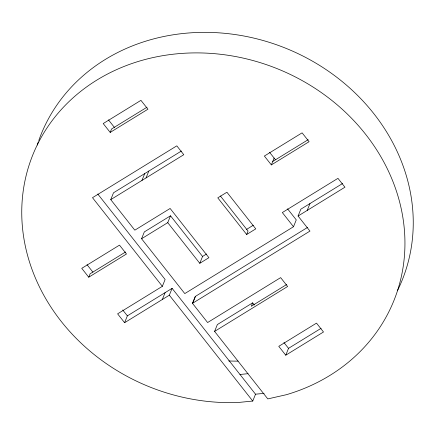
<?xml version="1.0" encoding="UTF-8"?>
<svg xmlns="http://www.w3.org/2000/svg" width="435" height="435" viewBox="0 0 435 435"><rect width="100%" height="100%" fill="white"/><g stroke="black" fill="none" stroke-linecap="round" stroke-linejoin="round"><path stroke-width="0.65" d="M110.191 132.414L147.933 109.207L140.945 100.344L103.209 123.551L110.191 132.414L111.577 128.988L147.03 107.189M199.785 263.305L202.552 256.46L170.515 215.803L167.747 222.649L199.785 263.305L208.92 257.694L170.128 208.468L134.823 230.175L110.746 199.627L113.513 192.781L181.411 151.027M88.74 277.204L126.482 253.991L119.494 245.128L81.753 268.335L88.74 277.204L90.121 273.778L125.574 251.979M141.951 180.433L144.719 173.587M146.051 177.915L148.814 171.069M287.578 208.854L296.268 219.887L293.505 226.733L184.788 293.587L141.576 238.744L144.338 231.898L170.515 215.803M97.777 194.026L165.121 279.482L162.353 286.328L117.613 313.842L124.6 322.705L127.363 315.859L172.102 288.345L255.524 394.202L264.121 393.354M162.337 299.497L165.104 292.652M124.6 322.705L169.335 295.191L172.102 288.345M255.524 394.202L252.757 401.048L238.086 402.5A194.695 171.428 22 0 1 30.7 160.428A194.695 171.428 22 0 1 342.997 109.963A194.695 171.428 22 0 1 286.42 394.692L267.791 398.911L214.591 331.405L287.638 286.486L280.651 277.622L207.609 322.542L192.471 303.336L195.239 296.491L307.518 227.445M192.716 303.184L195.484 296.338M271.348 164.908L309.089 141.701L302.102 132.838L264.366 156.045L271.348 164.908L274.115 158.063M246.656 234.487L255.785 228.87L226.912 192.232L217.783 197.849L246.656 234.487L248.037 231.061L220.42 196.016M214.591 331.405L217.359 324.559L252.664 302.847L254.334 304.962M252.664 302.847L251.278 306.273L286.73 284.474M192.471 303.336L309.954 231.094L298.078 216.026L300.841 209.181L342.568 183.521M307.208 210.409L309.976 203.564M285.757 355.199L323.493 331.992L316.511 323.123L278.77 346.331L285.757 355.199L288.519 348.348L321.112 328.305M110.746 199.627L183.787 154.708L176.806 145.845L92.497 197.686L162.353 286.328M141.576 238.744L167.747 222.649M272.734 161.483L308.187 139.684M202.552 256.46L206.592 253.975M246.427 229.479L253.355 225.221M298.078 216.026L344.944 187.202L337.962 178.339L282.326 212.552L293.505 226.733M239.979 374.481L248.075 373.681M269.597 152.326L275.371 159.656M108.473 119.875L114.731 127.814M283.935 342.53L288.519 348.348M169.335 295.191L252.757 401.048M87.043 264.687L92.921 272.152M122.746 309.992L127.363 315.859M38.769 140.532A194.695 171.428 22 0 1 288.459 49.356A194.695 171.428 22 0 1 397.411 290.754M37.252 145.045A194.695 171.428 22 0 1 38.323 141.821M238.108 361.115A171.33 150.853 22 0 1 228.756 360.958"/></g></svg>
